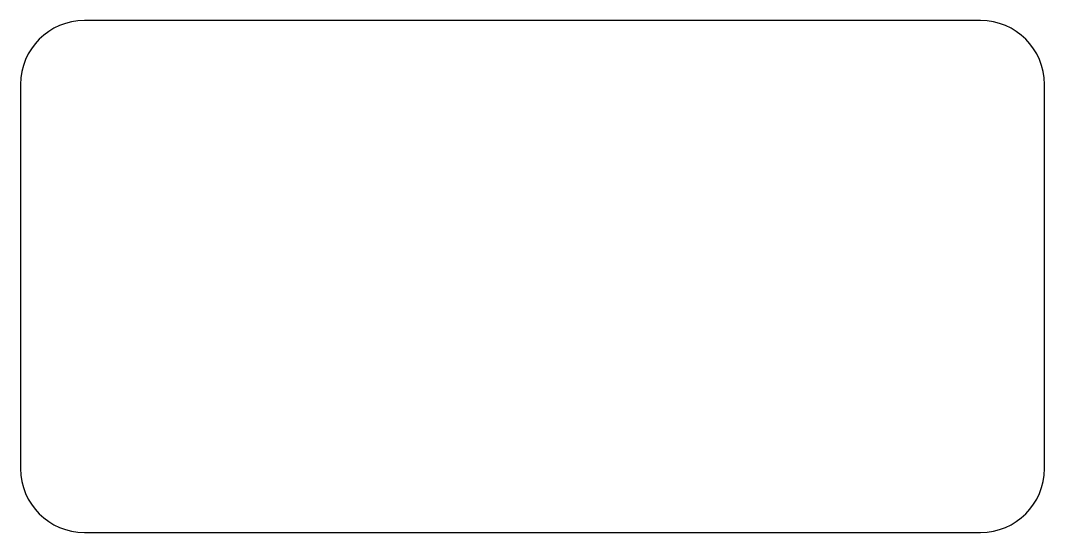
# Model space of a CAD drawing. Header units: millimetres. Extents: x -12 to 12, y -6 to 6.
import ezdxf

# ---------------------------------------------------------------- set-up
doc = ezdxf.new("R2010")
doc.units = ezdxf.units.MM
doc.layers.add('Sketch', color=7, linetype='CONTINUOUS')

msp = doc.modelspace()

# ---------------------------------------------------------------- linework, layer by layer
at = {"layer": 'Sketch'}
for p, q in [((10.5, 6), (-10.5, 6)), ((-12, 4.5), (-12, -4.5)), ((12, -4.5), (12, 4.5)), ((-10.5, -6), (10.5, -6))]:
    msp.add_line(p, q, dxfattribs=at)
for centre, start, end in [((-10.5, 4.5), 90, -180), ((10.5, 4.5), 0, 90), ((-10.5, -4.5), 180, -90), ((10.5, -4.5), -90, 0)]:
    msp.add_arc(centre, 1.5, start, end, dxfattribs=at)

doc.saveas('drawing.dxf')
